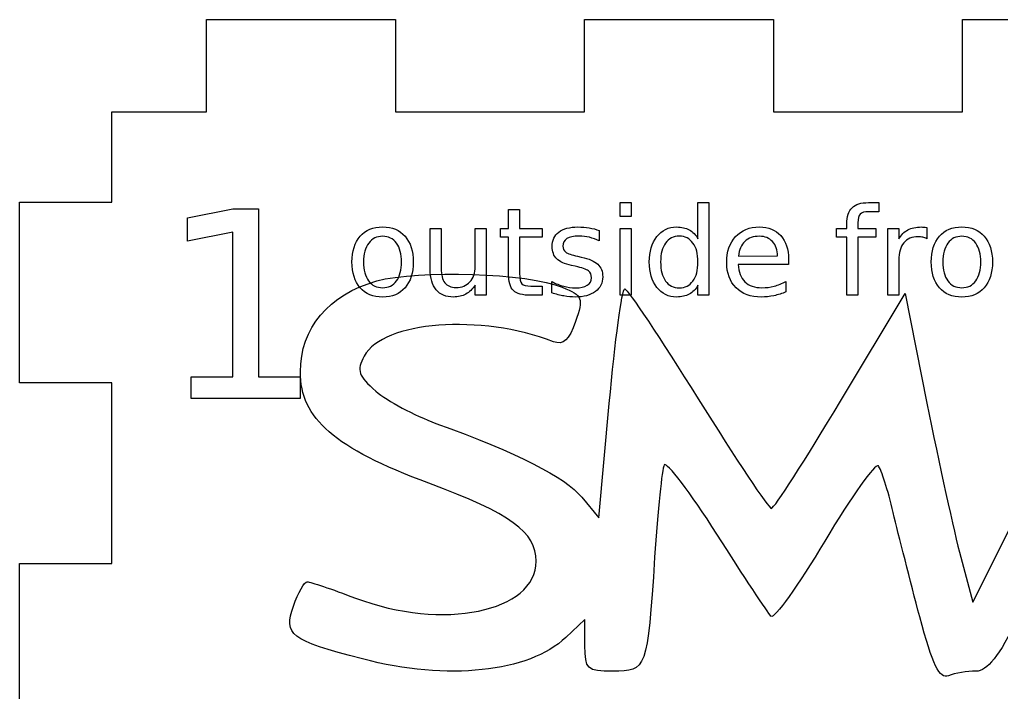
# Model space of a CAD drawing. Extents: x 81 to 232, y 87 to 299.
# Drawn here: x 81.26 to 123.85, y 265.36 to 294.53 of the extents above; entities that cross this region are included whole.
import ezdxf

# ---------------------------------------------------------------- set-up
doc = ezdxf.new("R2010")
doc.units = 0
doc.layers.add('Layer_1', color=7, linetype='CONTINUOUS')

msp = doc.modelspace()

# ---------------------------------------------------------------- linework, layer by layer
at = {"layer": 'Layer_1', "color": 5}
for p, q in [((89.362963, 290.533333), (89.362963, 294.533333)), ((89.362963, 294.533333), (97.562963, 294.533333)), ((97.562963, 294.533333), (97.562963, 290.533333)), ((105.762963, 290.533333), (105.762963, 294.533333)), ((105.762963, 294.533333), (113.962962, 294.533333)), ((113.962962, 294.533333), (113.962962, 290.533333)), ((122.162962, 290.533333), (122.162962, 294.533333)), ((122.162962, 294.533333), (130.362963, 294.533333)), ((85.262963, 290.533333), (89.362963, 290.533333)), ((85.262963, 286.616667), (85.262963, 290.533333)), ((97.562963, 290.533333), (105.762963, 290.533333)), ((113.962962, 290.533333), (122.162962, 290.533333)), ((81.262963, 278.783333), (81.262963, 286.616667)), ((81.262963, 286.616667), (85.262963, 286.616667)), ((85.262963, 278.783333), (81.262963, 278.783333)), ((85.262963, 270.95), (85.262963, 278.783333)), ((81.262963, 263.116666), (81.262963, 270.95)), ((81.262963, 270.95), (85.262963, 270.95))]:
    msp.add_line(p, q, dxfattribs=at)
at = {"layer": 'Layer_1', "color": 7}
for p, q in [((88.539295, 285.93614), (90.507134, 286.333015)), ((90.507134, 286.333015), (91.620588, 286.333015)), ((91.620588, 286.333015), (91.620588, 279.040437)), ((102.475115, 285.472623), (102.475115, 286.294279)), ((102.475115, 286.294279), (102.953123, 286.294279)), ((102.953123, 286.294279), (102.953123, 285.472623)), ((102.953123, 286.294279), (102.953123, 286.294279)), ((107.319781, 286.59917), (107.795204, 286.59917)), ((107.319781, 285.997139), (107.319781, 286.59917)), ((107.319781, 286.59917), (107.319781, 286.59917)), ((107.795204, 286.59917), (107.795204, 285.997139)), ((110.691668, 285.033374), (110.691668, 286.59917)), ((110.691668, 286.59917), (111.167091, 286.59917)), ((111.167091, 286.59917), (111.167091, 282.578743)), ((118.091732, 286.59917), (118.541317, 286.59917)), ((118.541317, 286.59917), (118.541317, 286.203845)), ((118.541317, 286.59917), (118.541317, 286.59917)), ((88.539295, 284.921904), (88.539295, 285.93614)), ((107.795204, 285.997139), (107.319781, 285.997139)), ((118.541317, 286.203845), (118.086564, 286.203845)), ((97.010333, 285.542387), (97.010333, 285.542387)), ((99.074805, 283.720792), (99.074805, 285.472623)), ((99.074805, 285.472623), (99.550228, 285.472623)), ((99.550228, 285.472623), (99.550228, 283.738879)), ((101.023008, 283.831897), (101.023008, 285.472623)), ((101.023008, 285.472623), (101.498431, 285.472623)), ((101.498431, 285.472623), (101.498431, 282.578743)), ((102.126299, 285.103137), (102.126299, 285.472623)), ((102.126299, 285.472623), (102.475115, 285.472623)), ((102.953123, 285.472623), (103.932389, 285.472623)), ((103.932389, 285.472623), (103.932389, 285.103137)), ((106.405107, 285.387357), (106.405107, 284.937772)), ((106.405107, 285.387357), (106.405107, 285.387357)), ((107.319781, 285.472623), (107.795204, 285.472623)), ((107.319781, 282.578743), (107.319781, 285.472623)), ((107.319781, 285.472623), (107.319781, 285.472623)), ((107.795204, 285.472623), (107.795204, 282.578743)), ((116.699053, 285.103137), (116.699053, 285.472623)), ((116.699053, 285.472623), (117.153806, 285.472623)), ((117.153806, 285.472623), (117.153806, 285.674162)), ((117.631811, 285.728422), (117.631811, 285.472623)), ((117.631811, 285.472623), (118.41471, 285.472623)), ((118.41471, 285.472623), (118.41471, 285.103137)), ((118.92889, 282.578744), (118.92889, 285.472624)), ((118.92889, 285.472624), (119.406899, 285.472624)), ((119.406899, 285.472624), (119.406899, 285.023039)), ((120.621292, 285.516547), (120.623832, 285.028205)), ((122.140582, 285.542387), (122.140582, 285.542387)), ((90.518158, 285.318779), (88.539295, 284.921904)), ((90.518158, 279.040437), (90.518158, 285.318779)), ((97.010333, 285.13931), (97.010333, 285.13931)), ((102.475115, 285.103137), (102.126299, 285.103137)), ((102.475115, 283.532173), (102.475115, 285.103137)), ((103.932389, 285.103137), (102.953123, 285.103137)), ((102.953123, 285.103137), (102.953123, 283.532173)), ((110.691668, 285.033374), (110.691668, 285.033374)), ((117.153806, 285.103137), (116.699053, 285.103137)), ((117.153806, 282.578743), (117.153806, 285.103137)), ((118.41471, 285.103137), (117.631811, 285.103137)), ((117.631811, 285.103137), (117.631811, 282.578743)), ((120.623832, 285.028205), (120.623878, 285.028206)), ((122.140582, 285.13931), (122.140582, 285.13931)), ((105.464596, 284.271146), (105.627376, 284.234973)), ((112.45125, 284.281481), (114.146237, 284.284078)), ((114.146237, 284.284078), (114.146237, 284.284066)), ((114.62166, 284.144539), (114.62166, 283.911995)), ((114.62166, 284.144539), (114.62166, 284.144539)), ((119.406899, 284.103199), (119.406899, 282.578744)), ((99.074805, 283.720792), (99.074805, 283.720792)), ((105.368996, 283.837064), (105.203631, 283.875821)), ((109.07161, 284.023099), (109.07161, 284.023099)), ((114.62166, 283.911995), (112.435747, 283.911995)), ((101.023008, 282.578743), (101.023008, 283.02316)), ((103.444048, 282.976652), (103.932389, 282.976652)), ((103.932389, 282.976652), (103.932389, 282.578743)), ((104.348384, 282.68468), (104.348384, 283.175606)), ((110.691668, 282.578743), (110.691668, 283.012825)), ((114.510555, 283.175606), (114.510555, 282.726021)), ((101.498431, 282.578743), (101.023008, 282.578743)), ((103.932389, 282.578743), (103.444048, 282.578743)), ((107.795204, 282.578743), (107.319781, 282.578743)), ((111.167091, 282.578743), (110.691668, 282.578743)), ((117.631811, 282.578743), (117.153806, 282.578743)), ((119.406899, 282.578744), (118.92889, 282.578744)), ((88.699148, 279.040437), (90.518158, 279.040437)), ((88.699148, 278.103371), (88.699148, 279.040437)), ((88.699148, 279.040437), (88.699148, 279.040437)), ((91.620588, 279.040437), (93.439598, 279.040437)), ((93.439598, 279.040437), (93.439598, 278.103371)), ((93.439598, 278.103371), (88.699148, 278.103371))]:
    msp.add_line(p, q, dxfattribs=at)
at = {"layer": 'Layer_1', "color": 1}
for p, q in [((116.879779, 277.993451), (119.675492, 282.654681)), ((119.675492, 282.654681), (120.626084, 277.905257)), ((106.390784, 272.922127), (106.845123, 277.889675)), ((122.611916, 269.275277), (125.926096, 275.88986)), ((105.649124, 273.824786), (106.390784, 272.922127)), ((122.094298, 271.215554), (122.611916, 269.275277)), ((105.789411, 268.516322), (104.963956, 267.740846)), ((105.789411, 267.396492), (105.789411, 268.516322)), ((120.31448, 268.637147), (120.31448, 268.637152))]:
    msp.add_line(p, q, dxfattribs=at)
at = {"layer": 'Layer_1', "color": 7}
for points in [[(117.153806, 285.674162), (117.153806, 285.996278), (117.228737, 286.230544), (117.378599, 286.376961)], [(117.378599, 286.376961), (117.52846, 286.5251), (117.766171, 286.59917), (118.091732, 286.59917)], [(117.729996, 286.100492), (117.66454, 286.03159), (117.631811, 285.907567), (117.631811, 285.728422)], [(118.086564, 286.203845), (117.916032, 286.203845), (117.797176, 286.169394), (117.729996, 286.100492)], [(96.033646, 285.13931), (96.269637, 285.408028), (96.595199, 285.542387), (97.010333, 285.542387)], [(97.010333, 285.542387), (97.423743, 285.542387), (97.748443, 285.408028), (97.984431, 285.13931)], [(104.658445, 285.320178), (104.85137, 285.468317), (105.125255, 285.542387), (105.480098, 285.542387)], [(105.480098, 285.542387), (105.655799, 285.542387), (105.821164, 285.529468), (105.976194, 285.503629)], [(105.976194, 285.503629), (106.131223, 285.477791), (106.274194, 285.439034), (106.405107, 285.387357)], [(108.90883, 285.123808), (109.129317, 285.40286), (109.414399, 285.542387), (109.764076, 285.542387)], [(109.764076, 285.542387), (109.977672, 285.542387), (110.160261, 285.500184), (110.311844, 285.415779)], [(110.311844, 285.415779), (110.465151, 285.333097), (110.591759, 285.205628), (110.691668, 285.033374)], [(112.32206, 285.123808), (112.578718, 285.40286), (112.924089, 285.542387), (113.358171, 285.542387)], [(113.358171, 285.542387), (113.747466, 285.542387), (114.054941, 285.416641), (114.280594, 285.165149)], [(119.406899, 285.023039), (119.506805, 285.198739), (119.636857, 285.328792), (119.797054, 285.413196)], [(119.797054, 285.413196), (119.957251, 285.499324), (120.151898, 285.542387), (120.380997, 285.542387)], [(120.380997, 285.542387), (120.413725, 285.542387), (120.4499, 285.539803), (120.48952, 285.534635)], [(120.48952, 285.534635), (120.529138, 285.53119), (120.573062, 285.525161), (120.621292, 285.516547)], [(121.163896, 285.13931), (121.399884, 285.408028), (121.725446, 285.542387), (122.140582, 285.542387)], [(122.140582, 285.542387), (122.553992, 285.542387), (122.878692, 285.408028), (123.114681, 285.13931)], [(95.682249, 284.023099), (95.682249, 284.498523), (95.799381, 284.870593), (96.033646, 285.13931)], [(97.010333, 285.13931), (96.755396, 285.13931), (96.553857, 285.039403), (96.405717, 284.839587)], [(97.612361, 284.837003), (97.464222, 285.038541), (97.263546, 285.13931), (97.010333, 285.13931)], [(97.984431, 285.13931), (98.220422, 284.870593), (98.338417, 284.498523), (98.338417, 284.023099)], [(104.369054, 284.689726), (104.369054, 284.961888), (104.465518, 285.172039), (104.658445, 285.320178)], [(105.004675, 285.035957), (104.887542, 284.963611), (104.828975, 284.85509), (104.828975, 284.710396)], [(105.536944, 285.144478), (105.300955, 285.144478), (105.123532, 285.108305), (105.004675, 285.035957)], [(105.986529, 285.092802), (105.841834, 285.127253), (105.691972, 285.144478), (105.536944, 285.144478)], [(106.405107, 284.937772), (106.270749, 285.006674), (106.131223, 285.058351), (105.986529, 285.092802)], [(108.580685, 284.023099), (108.580685, 284.477852), (108.690067, 284.844755), (108.90883, 285.123808)], [(109.880346, 285.144478), (109.628854, 285.144478), (109.430762, 285.04457), (109.286068, 284.844755)], [(110.474627, 284.844755), (110.329932, 285.04457), (110.131838, 285.144478), (109.880346, 285.144478)], [(111.939654, 283.997261), (111.939654, 284.470962), (112.067123, 284.846477), (112.32206, 285.123808)], [(113.363338, 285.13931), (113.098066, 285.13931), (112.885332, 285.064379), (112.725135, 284.914518)], [(113.926612, 284.906767), (113.785363, 285.061796), (113.597605, 285.13931), (113.363338, 285.13931)], [(114.280594, 285.165149), (114.507971, 284.915379), (114.62166, 284.575176), (114.62166, 284.144539)], [(120.241472, 285.118641), (119.972755, 285.118641), (119.766049, 285.030791), (119.621354, 284.855091)], [(120.448177, 285.095386), (120.386165, 285.110889), (120.317264, 285.118641), (120.241472, 285.118641)], [(120.623878, 285.028206), (120.570479, 285.059212), (120.511912, 285.081605), (120.448177, 285.095386)], [(120.812498, 284.023099), (120.812498, 284.498523), (120.92963, 284.870593), (121.163896, 285.13931)], [(122.140582, 285.13931), (121.885645, 285.13931), (121.684106, 285.039403), (121.535966, 284.839587)], [(122.74261, 284.837003), (122.594472, 285.038541), (122.393796, 285.13931), (122.140582, 285.13931)], [(123.114681, 285.13931), (123.350671, 284.870593), (123.468666, 284.498523), (123.468666, 284.023099)], [(96.405717, 284.839587), (96.257578, 284.641494), (96.183509, 284.369332), (96.183509, 284.023099)], [(97.834571, 284.023099), (97.834571, 284.365886), (97.760501, 284.637188), (97.612361, 284.837003)], [(104.565427, 284.160042), (104.434512, 284.289233), (104.369054, 284.465794), (104.369054, 284.689726)], [(104.828975, 284.710396), (104.828975, 284.600153), (104.871178, 284.513164), (104.955583, 284.44943)], [(109.286068, 284.844755), (109.143096, 284.646662), (109.07161, 284.372777), (109.07161, 284.023099)], [(110.691668, 284.023099), (110.691668, 284.372777), (110.619321, 284.646662), (110.474627, 284.844755)], [(112.725135, 284.914518), (112.56666, 284.764656), (112.475365, 284.553644), (112.45125, 284.281481)], [(114.146237, 284.284066), (114.142794, 284.54417), (114.069585, 284.751737), (113.926612, 284.906767)], [(119.621354, 284.855091), (119.478384, 284.681113), (119.406899, 284.430483), (119.406899, 284.103199)], [(121.535966, 284.839587), (121.387828, 284.641494), (121.313758, 284.369332), (121.313758, 284.023099)], [(122.964821, 284.023099), (122.964821, 284.365886), (122.89075, 284.637188), (122.74261, 284.837003)], [(105.203631, 283.875821), (104.909075, 283.937833), (104.696341, 284.032573), (104.565427, 284.160042)], [(104.955583, 284.44943), (105.039988, 284.387418), (105.209659, 284.32799), (105.464596, 284.271146)], [(105.627376, 284.234973), (105.964997, 284.162626), (106.204431, 284.060134), (106.34568, 283.927498)], [(96.033646, 282.906889), (95.799381, 283.177329), (95.682249, 283.549399), (95.682249, 284.023099)], [(96.183509, 284.023099), (96.183509, 283.676867), (96.256718, 283.403843), (96.403135, 283.204028)], [(97.612361, 283.206612), (97.760501, 283.406427), (97.834571, 283.67859), (97.834571, 284.023099)], [(98.338417, 284.023099), (98.338417, 283.549399), (98.220422, 283.177329), (97.984431, 282.906889)], [(99.333188, 282.813871), (99.160933, 283.020577), (99.074805, 283.322884), (99.074805, 283.720792)], [(99.550228, 283.738879), (99.550228, 283.464994), (99.603628, 283.259149), (99.710426, 283.121346)], [(100.798215, 283.162687), (100.948077, 283.326329), (101.023008, 283.549399), (101.023008, 283.831897)], [(105.940019, 283.63811), (105.853892, 283.707012), (105.663551, 283.77333), (105.368996, 283.837064)], [(106.34568, 283.927498), (106.488651, 283.796584), (106.560137, 283.613133), (106.560137, 283.377144)], [(108.90883, 282.922392), (108.690067, 283.201444), (108.580685, 283.568347), (108.580685, 284.023099)], [(109.07161, 284.023099), (109.07161, 283.673422), (109.143096, 283.398676), (109.286068, 283.19886)], [(110.474627, 283.19886), (110.619321, 283.398676), (110.691668, 283.673422), (110.691668, 284.023099)], [(112.34273, 282.906889), (112.074013, 283.175606), (111.939654, 283.539064), (111.939654, 283.997261)], [(112.435747, 283.911995), (112.456417, 283.584711), (112.554602, 283.334942), (112.730303, 283.162687)], [(121.163896, 282.906889), (120.92963, 283.177329), (120.812498, 283.549399), (120.812498, 284.023099)], [(121.313758, 284.023099), (121.313758, 283.676867), (121.386967, 283.403843), (121.533384, 283.204028)], [(122.74261, 283.206612), (122.89075, 283.406427), (122.964821, 283.67859), (122.964821, 284.023099)], [(123.468666, 284.023099), (123.468666, 283.549399), (123.350671, 283.177329), (123.114681, 282.906889)], [(102.684405, 282.782865), (102.544878, 282.920669), (102.475115, 283.170438), (102.475115, 283.532173)], [(102.953123, 283.532173), (102.953123, 283.296184), (102.98499, 283.1446), (103.048723, 283.077421)], [(105.890926, 283.015409), (106.011505, 283.092924), (106.071794, 283.201444), (106.071794, 283.340971)], [(106.071794, 283.340971), (106.071794, 283.470162), (106.027869, 283.569208), (105.940019, 283.63811)], [(106.560137, 283.377144), (106.560137, 283.108427), (106.453339, 282.895692), (106.239742, 282.73894)], [(97.010333, 282.503812), (96.595199, 282.503812), (96.269637, 282.638171), (96.033646, 282.906889)], [(96.403135, 283.204028), (96.551273, 283.005935), (96.753672, 282.906889), (97.010333, 282.906889)], [(97.010333, 282.906889), (97.263546, 282.906889), (97.464222, 283.006796), (97.612361, 283.206612)], [(97.984431, 282.906889), (97.748443, 282.638171), (97.423743, 282.503812), (97.010333, 282.503812)], [(100.090247, 282.503812), (99.757794, 282.503812), (99.505442, 282.607165), (99.333188, 282.813871)], [(99.710426, 283.121346), (99.817223, 282.985264), (99.97742, 282.917224), (100.191017, 282.917224)], [(100.191017, 282.917224), (100.447675, 282.917224), (100.650075, 282.999045), (100.798215, 283.162687)], [(101.023008, 283.02316), (100.907596, 282.847461), (100.773237, 282.716547), (100.61993, 282.63042)], [(103.048723, 283.077421), (103.11418, 283.010241), (103.245955, 282.976652), (103.444048, 282.976652)], [(104.348384, 283.175606), (104.524085, 283.084311), (104.697201, 283.015409), (104.867733, 282.9689)], [(104.867733, 282.9689), (105.038264, 282.924114), (105.207075, 282.901721), (105.374163, 282.901721)], [(105.374163, 282.901721), (105.598094, 282.901721), (105.770348, 282.939617), (105.890926, 283.015409)], [(109.764076, 282.503812), (109.414399, 282.503812), (109.129317, 282.643339), (108.90883, 282.922392)], [(109.286068, 283.19886), (109.430762, 283.000767), (109.628854, 282.901721), (109.880346, 282.901721)], [(109.880346, 282.901721), (110.131838, 282.901721), (110.329932, 283.000767), (110.474627, 283.19886)], [(110.691668, 283.012825), (110.591759, 282.84057), (110.465151, 282.712241), (110.311844, 282.627836)], [(113.440853, 282.503812), (112.979211, 282.503812), (112.61317, 282.638171), (112.34273, 282.906889)], [(112.730303, 283.162687), (112.907724, 282.992155), (113.154049, 282.906889), (113.469276, 282.906889)], [(113.469276, 282.906889), (113.651866, 282.906889), (113.828427, 282.929282), (113.998959, 282.974068)], [(113.998959, 282.974068), (114.171214, 283.018854), (114.341746, 283.086033), (114.510555, 283.175606)], [(122.140582, 282.503812), (121.725446, 282.503812), (121.399884, 282.638171), (121.163896, 282.906889)], [(121.533384, 283.204028), (121.681522, 283.005935), (121.883922, 282.906889), (122.140582, 282.906889)], [(122.140582, 282.906889), (122.393796, 282.906889), (122.594472, 283.006796), (122.74261, 283.206612)], [(123.114681, 282.906889), (122.878692, 282.638171), (122.553992, 282.503812), (122.140582, 282.503812)], [(100.61993, 282.63042), (100.468346, 282.546015), (100.291785, 282.503812), (100.090247, 282.503812)], [(103.444048, 282.578743), (103.077145, 282.578743), (102.82393, 282.646784), (102.684405, 282.782865)], [(104.878068, 282.550321), (104.710981, 282.579604), (104.53442, 282.624391), (104.348384, 282.68468)], [(105.363828, 282.503812), (105.208798, 282.503812), (105.046878, 282.519315), (104.878068, 282.550321)], [(106.239742, 282.73894), (106.027868, 282.582188), (105.735897, 282.503812), (105.363828, 282.503812)], [(110.311844, 282.627836), (110.160261, 282.545153), (109.977672, 282.503812), (109.764076, 282.503812)], [(113.986039, 282.560656), (113.806894, 282.52276), (113.625165, 282.503812), (113.440853, 282.503812)], [(114.510555, 282.726021), (114.340023, 282.653674), (114.165184, 282.598552), (113.986039, 282.560656)]]:
    msp.add_open_spline(points, degree=3, dxfattribs=at)
at = {"layer": 'Layer_1', "color": 1}
for points in [[(96.758032, 283.200048), (98.549728, 283.701689), (103.338514, 283.541257), (104.805757, 282.930432)], [(93.442189, 279.255837), (93.442189, 281.153824), (94.671236, 282.61578), (96.758032, 283.200048)], [(104.805757, 282.930432), (105.693072, 282.561037), (105.734753, 282.452938), (105.381072, 281.438371)], [(106.845123, 277.889675), (107.095011, 280.621826), (107.396263, 282.855446), (107.514576, 282.853276)], [(107.514576, 282.853276), (107.632889, 282.851018), (109.066522, 280.70798), (110.700431, 278.090776)], [(104.424452, 280.567307), (101.285799, 281.782525), (97.026535, 281.459039), (96.215635, 279.943858)], [(105.381072, 281.438371), (105.102149, 280.638246), (104.845296, 280.404366), (104.424452, 280.567307)], [(96.215635, 279.943858), (95.877019, 279.311152), (95.953411, 279.080695), (96.720457, 278.420911)], [(99.009852, 274.430105), (94.926714, 275.94416), (93.442189, 277.230861), (93.442189, 279.255837)], [(96.720457, 278.420911), (97.217555, 277.993324), (98.389863, 277.365786), (99.325591, 277.026383)], [(110.700431, 278.090776), (112.334336, 275.473571), (113.764071, 273.332221), (113.877618, 273.332221)], [(113.877618, 273.332221), (113.991164, 273.332221), (115.342137, 275.429776), (116.879779, 277.993451)], [(120.626084, 277.905257), (121.148912, 275.293073), (121.809606, 272.282707), (122.094298, 271.215554)], [(99.325591, 277.026383), (102.873624, 275.739441), (104.932415, 274.697082), (105.649124, 273.824786)], [(109.228221, 275.220686), (109.13165, 275.055157), (108.944387, 273.252846), (108.812076, 271.215554)], [(111.511447, 272.222075), (110.352242, 274.036842), (109.324789, 275.386217), (109.228221, 275.220686)], [(118.518661, 275.177647), (118.393481, 275.319506), (117.348443, 273.854064), (116.196356, 271.92111)], [(119.163933, 273.155832), (118.934213, 274.125971), (118.64384, 275.035788), (118.518661, 275.177647)], [(103.672744, 271.051027), (103.672744, 272.312566), (102.574855, 273.108179), (99.009852, 274.430105)], [(120.31448, 268.637152), (119.911399, 270.152288), (119.393654, 272.185693), (119.163933, 273.155832)], [(113.860374, 268.664573), (113.72767, 268.806432), (112.670652, 270.407309), (111.511447, 272.222075)], [(116.196356, 271.92111), (115.044268, 269.988156), (113.993078, 268.522714), (113.860374, 268.664573)], [(95.827223, 269.451488), (99.609859, 268.013786), (103.672744, 268.842122), (103.672744, 271.051027)], [(108.812076, 271.215554), (108.49575, 266.344822), (108.470748, 266.276666), (107.000359, 266.276666)], [(93.143033, 269.101072), (93.345531, 269.681953), (93.614742, 270.157142), (93.741282, 270.157043)], [(93.741282, 270.157043), (93.867822, 270.156945), (94.806496, 269.839445), (95.827223, 269.451488)], [(96.133279, 266.808866), (92.988443, 267.627994), (92.705205, 267.845113), (93.143033, 269.101072)], [(121.561123, 266.079508), (121.170796, 265.929724), (120.871268, 266.54424), (120.31448, 268.637147)], [(124.565644, 268.569715), (123.757885, 266.931661), (123.24065, 266.27666), (122.75489, 266.27666)], [(104.963956, 267.740846), (103.344438, 266.219389), (99.823208, 265.847761), (96.133279, 266.808866)], [(107.000359, 266.276666), (105.875269, 266.276666), (105.789411, 266.356063), (105.789411, 267.396492)], [(122.75489, 266.27666), (122.380894, 266.27666), (121.843698, 266.187941), (121.561123, 266.079508)]]:
    msp.add_open_spline(points, degree=3, dxfattribs=at)

doc.saveas('drawing.dxf')
